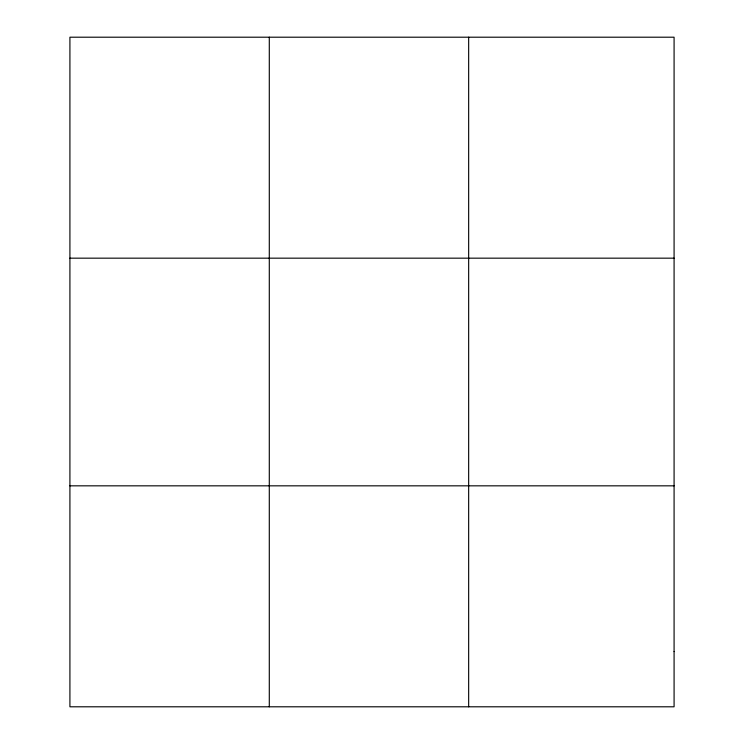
<?xml version="1.0" encoding="UTF-8"?>
<svg xmlns="http://www.w3.org/2000/svg" width="744" height="744" viewBox="0 0 744 744"><rect width="100%" height="100%" fill="white"/><g stroke="black" fill="none" stroke-linecap="round" stroke-linejoin="round"><path stroke-width="1.12" d="M269.291 706.8L269.291 37.2M468.664 706.8L468.664 37.2M69.917 258.168L674.083 258.168M69.917 485.832L674.083 485.832M674.083 651.558L674.083 706.8L69.917 706.8L69.917 37.2L674.083 37.2L674.083 651.558"/></g></svg>
